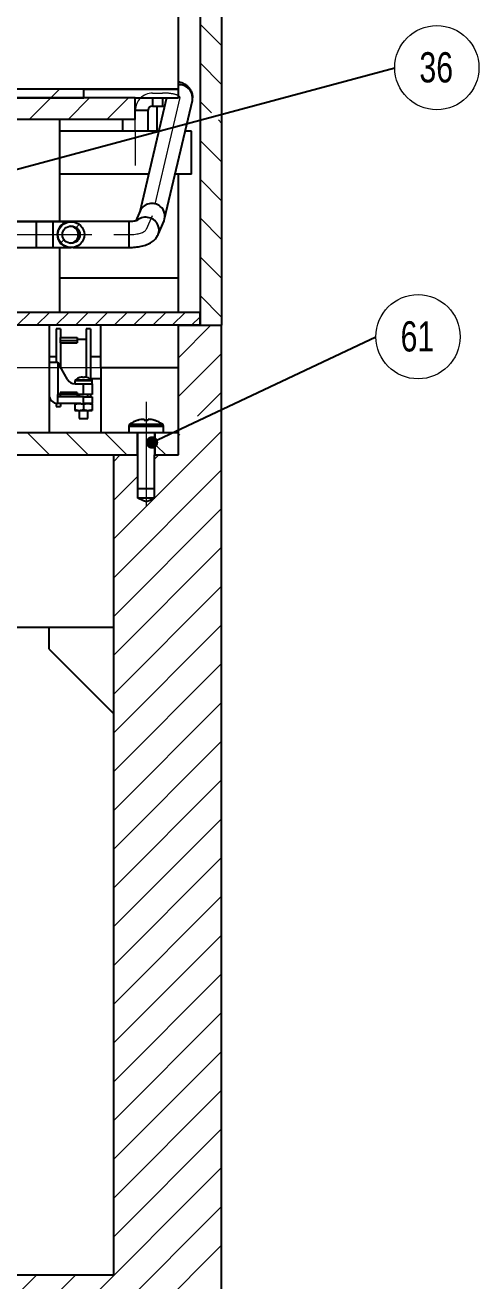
# Model space of a CAD drawing. Header units: millimetres. Extents: x 1 to 1186, y 0 to 838.
# Drawn here: x 640.8 to 693.4, y 112.6 to 258 of the extents above; entities that cross this region are included whole.
import ezdxf

# ---------------------------------------------------------------- set-up
doc = ezdxf.new("R2010")
doc.units = ezdxf.units.MM
doc.linetypes.add('CENTERX2', pattern=[20.32, 12.7, -2.54, 2.54, -2.54])
doc.styles.add('SLDTEXTSTYLE0', font='TXT', dxfattribs={"width": 0.75})
doc.dimstyles.new('SLDDIMSTYLE0', dxfattribs={"dimtxt": 0.18, "dimasz": 1.44, "dimexe": 0, "dimexo": 0.0625, "dimgap": 0, "dimtad": 0, "dimtih": 1, "dimtoh": 1, "dimdec": 0, "dimrnd": 1e-09, "dimzin": 0, "dimdsep": 46, "dimtxsty": 'Standard', "dimblk1": 'DOT', "dimblk2": 'DOT', "dimsah": 1, "dimcen": 0.09, "dimadec": 0, "dimazin": 0, "dimtfac": 1.44, "dimtdec": 0, "dimtofl": 0, "dimtmove": 0, "dimatfit": 3, "dimldrblk": 'DOT', "dimfxl": 0, "dimfrac": 2, "dimtolj": 1, "dimtzin": 0, "dimarcsym": 0})

# ---------------------------------------------------------------- blocks, each defined once
blk = doc.blocks.new('SW_HATCH_2')
at = {"color": 0, "linetype": 'Continuous', "lineweight": 18}
for p, q in [((-2.5, 154.89), (0, 152.39)), ((-2.5, 150.4), (0, 147.9)), ((-18.79, 147.35), (-19.79, 146.35)), ((-19.79, 146.35), (-22.29, 143.85)), ((-15.3, 146.35), (-17.8, 143.85)), ((-10.81, 146.35), (-13.31, 143.85)), ((-2.5, 145.91), (-1.18, 144.6)), ((-0.37, 143.78), (0, 143.41)), ((-2.5, 141.42), (0, 138.92)), ((-2.5, 136.93), (0, 134.43)), ((-2.5, 132.44), (0, 129.94)), ((-16.5, 131.68), (-16.86, 131.32)), ((-18.27, 129.91), (-18.63, 129.55)), ((-2.5, 127.95), (0, 125.45)), ((-2.5, 123.46), (0, 120.96)), ((-22.19, 121.5), (-23.69, 120)), ((-19.94, 121.5), (-21.44, 120)), ((-17.7, 121.5), (-19.2, 120)), ((-15.45, 121.5), (-16.95, 120)), ((-13.21, 121.5), (-14.71, 120)), ((-10.96, 121.5), (-12.46, 120)), ((-8.72, 121.5), (-10.22, 120)), ((-6.47, 121.5), (-7.97, 120)), ((-4.23, 121.5), (-5.73, 120)), ((-2.5, 120.98), (-3.48, 120)), ((-1.24, 120), (-5, 116.23)), ((-16.73, 117.98), (-16.73, 117.97)), ((0, 116.74), (-5, 111.74)), ((-17.99, 112.22), (-18.24, 111.97)), ((0, 112.25), (-2.78, 109.47)), ((0, 107.76), (-12.5, 95.26)), ((-22.55, 107.6), (-19.95, 105)), ((-18.06, 107.6), (-15.46, 105)), ((-13.57, 107.6), (-10.97, 105)), ((-4.88, 107.38), (-5, 107.25)), ((-11.75, 105), (-12.5, 104.24)), ((-7.26, 105), (-7.8, 104.46)), ((-7.58, 106.1), (-6.48, 105)), ((0, 103.27), (-12.5, 90.77)), ((-9.7, 102.55), (-12.5, 99.75)), ((0, 98.78), (-12.5, 86.28)), ((0, 94.29), (-12.5, 81.79)), ((0, 89.8), (-12.5, 77.3)), ((0, 85.31), (-12.5, 72.81)), ((0, 80.82), (-12.5, 68.32)), ((0, 76.33), (-12.5, 63.83)), ((0, 71.84), (-12.5, 59.34)), ((0, 67.35), (-12.5, 54.85)), ((0, 62.86), (-12.5, 50.36)), ((0, 58.37), (-12.5, 45.87)), ((0, 53.88), (-12.5, 41.38)), ((0, 49.39), (-12.5, 36.89)), ((0, 44.9), (-12.5, 32.4)), ((0, 40.41), (-12.5, 27.91)), ((0, 35.92), (-12.5, 23.42)), ((0, 31.43), (-12.5, 18.93)), ((0, 26.94), (-12.5, 14.44)), ((0, 22.45), (-22.46, 0)), ((0, 17.96), (-17.97, 0)), ((0, 13.47), (-13.48, 0)), ((-21.44, 10), (-31.44, 0)), ((-16.95, 10), (-26.95, 0))]:
    blk.add_line(p, q, dxfattribs=at)
blk = doc.blocks.new('SW_NOTE_0_24')
at = {"color": 0, "linetype": 'Continuous', "lineweight": 0}
blk.add_circle((4.88, 0), 4.88, dxfattribs=at)
at = {"color": 0, "linetype": 'Continuous', "lineweight": 0, "insert": (4.81, 1.79), "char_height": 3.5, "attachment_point": 2, "style": 'SLDTEXTSTYLE0'}
blk.add_mtext('61', dxfattribs=at)
blk = doc.blocks.new('_Dot')
at = {"color": 0, "linetype": 'ByBlock', "lineweight": -2}
blk.add_line((-0.5, 0), (-1, 0), dxfattribs=at)
at = {"color": 0, "linetype": 'ByBlock', "const_width": 0.5}
blk.add_lwpolyline([(-0.25, 0, 1), (0.25, 0, 1)], format="xyb", close=True, dxfattribs=at)
blk = doc.blocks.new('SW_NOTE_0_29')
at = {"color": 0, "linetype": 'Continuous', "lineweight": 0}
blk.add_circle((4.88, 0), 4.88, dxfattribs=at)
at = {"color": 0, "linetype": 'Continuous', "lineweight": 0, "insert": (4.81, 1.79), "char_height": 3.5, "attachment_point": 2, "style": 'SLDTEXTSTYLE0'}
blk.add_mtext('36', dxfattribs=at)

msp = doc.modelspace()

# ---------------------------------------------------------------- linework, layer by layer
at = {"color": 7, "linetype": 'Continuous', "lineweight": 25}
for p, q in [((658.62, 250.62), (658.62, 273.62)), ((661.12, 270.77), (661.12, 223.27)), ((663.62, 270.77), (663.62, 223.27)), ((658.62, 250.62), (588.62, 250.62)), ((647.67, 249.62), (647.67, 250.62)), ((647.67, 250.62), (658.62, 250.62)), ((658.62, 249.62), (658.62, 250.62)), ((653.62, 249.62), (593.62, 249.62)), ((599.56, 249.62), (647.67, 249.62)), ((653.62, 247.12), (653.62, 249.62)), ((653.62, 249.62), (658.62, 249.62)), ((657.22, 249.62), (654.14, 236.43)), ((655.62, 249.62), (655.62, 248.67)), ((656.77, 249.62), (656.77, 248.67)), ((657.02, 235.6), (660.23, 249.32)), ((653.62, 248.17), (655.12, 248.17)), ((655.12, 245.77), (655.12, 248.17)), ((655.62, 248.67), (656.77, 248.67)), ((656.12, 248.67), (656.12, 245.77)), ((656.77, 248.67), (656.99, 248.66)), ((653.62, 247.12), (593.62, 247.12)), ((644.87, 235.29), (644.87, 247.12)), ((652.12, 247.12), (652.12, 245.77)), ((656.32, 245.77), (644.87, 245.77)), ((660.12, 245.77), (659.4, 245.77)), ((660.12, 240.77), (660.12, 245.77)), ((655.15, 240.77), (644.87, 240.77)), ((660.12, 240.77), (658.23, 240.77)), ((658.62, 228.77), (658.62, 240.77)), ((654.18, 236.54), (653.68, 235.37)), ((652.92, 235.29), (637.89, 235.29)), ((642.18, 235.27), (637.89, 235.27)), ((644.08, 235.27), (642.18, 235.27)), ((642.18, 232.27), (642.18, 235.27)), ((646.03, 235.27), (644.08, 235.27)), ((644.08, 232.27), (644.08, 235.27)), ((646.18, 235.27), (646.03, 235.27)), ((652.92, 233.79), (652.92, 235.29)), ((656.26, 233.78), (656.95, 235.37)), ((652.92, 232.29), (652.92, 233.79)), ((637.89, 232.27), (642.18, 232.27)), ((642.18, 232.27), (644.08, 232.27)), ((644.08, 232.27), (646.03, 232.27)), ((644.87, 224.77), (644.87, 232.27)), ((646.03, 232.27), (646.18, 232.27)), ((646.42, 232.29), (652.92, 232.29)), ((644.87, 228.77), (658.62, 228.77)), ((644.87, 228.77), (658.62, 228.77)), ((658.62, 224.77), (658.62, 228.77)), ((661.12, 224.77), (626.94, 224.77)), ((661.12, 223.27), (661.12, 224.77)), ((661.12, 223.27), (586.12, 223.27)), ((643.62, 223.27), (643.62, 210.87)), ((644.94, 222.87), (644.44, 222.87)), ((644.44, 222.87), (644.44, 219.02)), ((644.94, 222.87), (644.94, 221.87)), ((648.44, 222.87), (647.94, 222.87)), ((647.94, 222.87), (647.94, 218.37)), ((648.44, 222.87), (648.44, 218.37)), ((649.62, 218.37), (649.62, 223.27)), ((658.62, 218.37), (658.62, 223.27)), ((658.62, 208.27), (658.62, 223.27)), ((658.62, 223.27), (663.62, 223.27)), ((661.12, 223.27), (663.62, 223.27)), ((663.62, 103.27), (663.62, 223.27)), ((644.89, 221.86), (644.89, 221.5)), ((644.89, 221.5), (644.89, 221.25)), ((644.89, 221.5), (646.89, 221.5)), ((644.89, 221.25), (646.89, 221.25)), ((644.94, 221.87), (646.89, 221.87)), ((644.94, 221.25), (644.94, 218.37)), ((646.89, 221.87), (646.89, 221.5)), ((647.94, 221.62), (646.89, 221.62)), ((646.89, 221.5), (646.89, 221.25)), ((644.44, 219.62), (643.62, 219.62)), ((649.62, 219.62), (648.44, 219.62)), ((643.62, 219.02), (644.62, 219.02)), ((644.62, 219.02), (644.62, 215.26)), ((645.77, 216.98), (644.7, 218.84)), ((647.94, 218.37), (647.94, 217.24)), ((648.44, 218.37), (648.44, 217.12)), ((649.62, 218.37), (649.62, 210.87)), ((649.62, 218.37), (658.62, 218.37)), ((658.62, 218.37), (658.62, 218.37)), ((646.62, 216.87), (646.62, 216.48)), ((646.62, 216.87), (648.62, 216.87)), ((646.67, 216.96), (648.57, 216.96)), ((647.2, 217.22), (647.2, 217.22)), ((647.5, 217.27), (647.5, 217.22)), ((647.73, 217.22), (647.74, 217.27)), ((648.04, 217.22), (648.03, 217.22)), ((648.44, 217.12), (649.62, 217.12)), ((648.62, 216.48), (648.62, 216.87)), ((644.89, 215.26), (644.62, 215.26)), ((644.62, 214.97), (644.62, 215.26)), ((646.89, 215.49), (644.89, 215.49)), ((644.89, 215.49), (644.89, 215.24)), ((646.89, 215.24), (644.89, 215.24)), ((644.89, 215.24), (644.89, 214.97)), ((646.64, 216.48), (647.62, 216.48)), ((646.89, 215.49), (646.89, 215.24)), ((647.62, 215.26), (646.89, 215.26)), ((646.89, 215.24), (646.89, 214.97)), ((647.12, 215.26), (647.12, 214.97)), ((647.62, 216.48), (648.62, 216.48)), ((647.62, 215.26), (647.62, 216.48)), ((647.62, 216.48), (648.62, 216.48)), ((648.62, 215.26), (647.62, 215.26)), ((648.12, 214.97), (648.12, 215.26)), ((648.44, 215.26), (648.44, 214.97)), ((648.62, 216.48), (648.62, 215.26)), ((644.44, 214.23), (644.44, 213.87)), ((644.44, 213.87), (644.94, 213.87)), ((644.62, 214.22), (644.62, 214.97)), ((647.62, 214.97), (644.62, 214.97)), ((647.35, 214.22), (644.62, 214.22)), ((644.94, 214.22), (644.94, 213.87)), ((646.62, 214.13), (647.12, 214.22)), ((646.62, 214.13), (646.62, 213.51)), ((646.89, 215.12), (647.12, 215.12)), ((647.62, 214.22), (647.62, 214.97)), ((647.62, 214.97), (648.62, 214.97)), ((648.12, 214.22), (647.62, 214.22)), ((647.62, 214.13), (648.12, 214.22)), ((648.12, 214.22), (647.62, 214.22)), ((647.62, 214.13), (647.62, 213.51)), ((648.62, 214.22), (648.12, 214.22)), ((648.62, 214.97), (648.62, 214.22)), ((648.62, 214.13), (648.62, 213.51)), ((646.62, 213.51), (647.12, 213.42)), ((646.62, 213.42), (647.12, 213.42)), ((647.12, 213.42), (647.12, 212.48)), ((647.12, 213.42), (648.12, 213.42)), ((647.12, 212.48), (648.12, 212.48)), ((647.62, 213.51), (648.12, 213.42)), ((648.12, 212.48), (648.12, 213.42)), ((648.12, 213.42), (648.62, 213.42)), ((654.64, 212.4), (654.65, 212.26)), ((655.09, 212.26), (655.1, 212.4)), ((652.87, 211.61), (652.87, 210.87)), ((652.87, 211.61), (656.87, 211.61)), ((652.97, 211.81), (656.77, 211.81)), ((653.89, 212.26), (653.89, 212.27)), ((655.85, 212.27), (655.84, 212.26)), ((656.87, 210.87), (656.87, 211.61)), ((615.62, 210.87), (652.89, 210.87)), ((652.89, 210.87), (656.85, 210.87)), ((653.86, 208.27), (653.86, 210.87)), ((653.87, 210.87), (653.87, 208.27)), ((655.87, 208.27), (655.87, 210.87)), ((655.87, 210.87), (655.87, 208.27)), ((656.85, 210.87), (658.62, 210.87)), ((658.62, 208.27), (658.62, 210.87)), ((615.62, 208.27), (653.86, 208.27)), ((651.12, 113.27), (651.12, 208.27)), ((651.12, 208.27), (653.9, 208.27)), ((653.91, 208.26), (653.9, 208.27)), ((653.91, 203.27), (653.91, 208.26)), ((655.84, 208.27), (655.82, 208.26)), ((655.82, 208.26), (655.82, 203.27)), ((655.84, 208.27), (658.62, 208.27)), ((655.87, 208.27), (658.62, 208.27)), ((653.91, 204.37), (655.82, 204.37)), ((655.82, 203.27), (653.91, 203.27)), ((651.12, 188.27), (609.62, 188.27)), ((643.62, 185.77), (643.62, 188.27)), ((643.62, 185.77), (651.12, 178.27)), ((651.12, 113.27), (596.12, 113.27))]:
    msp.add_line(p, q, dxfattribs=at)
at = {"color": 7, "linetype": 'CENTERX2', "lineweight": 18}
for p, q in [((655.62, 250.17), (656.77, 250.17)), ((658.77, 249.66), (655.57, 235.96)), ((653.62, 245.77), (653.62, 248.17)), ((653.62, 245.77), (653.62, 241.77)), ((655.57, 235.96), (654.88, 234.38)), ((635.89, 233.79), (652.92, 233.79)), ((638.87, 218.37), (654.37, 218.37)), ((654.87, 214.4), (654.87, 202.37))]:
    msp.add_line(p, q, dxfattribs=at)
at = {"color": 7, "linetype": 'Continuous', "lineweight": 25, "flags": 128}
for points in [[(660.23, 249.32), (660.26, 249.64), (660.18, 250.14)], [(655.82, 203.27), (655.67, 203.18), (655.24, 202.96), (654.99, 202.86), (654.8, 202.85), (654.55, 202.93), (653.91, 203.27)]]:
    msp.add_lwpolyline(points, dxfattribs=at)
at = {"color": 7, "linetype": 'CENTERX2', "lineweight": 18}
msp.add_arc((655.62, 248.17), 2, 90, 180, dxfattribs=at)
at = {"color": 7, "linetype": 'Continuous', "lineweight": 25}
for centre, radius, start, end in [((658.75, 249.6), 1.52, 20.8295, 95.0054), ((655.62, 248.17), 0.5, 90, 180), ((654.83, 234.24), 1.55, 21.1604, 129.1418), ((646.06, 233.77), 1.5, 90.9111, 269.0889), ((646.02, 233.77), 1, 275.1575, 84.8425), ((655.04, 234.31), 1.33, 336.8349, 21.8047), ((645.57, 219.34), 1, 198.5217, 210), ((646.64, 217.48), 1, 210, 270), ((646.74, 216.87), 0.12, 126.4837, 180), ((647.62, 215.68), 1.6, 105.1478, 126.4837), ((647.62, 215.67), 1.61, 94.2482, 104.9913), ((647.62, 215.4), 1.82, 86.4098, 93.5902), ((647.62, 215.67), 1.61, 75.0087, 85.7518), ((647.62, 215.68), 1.6, 53.5163, 74.8522), ((648.5, 216.87), 0.12, 0, 53.5163), ((644.62, 215.22), 1, 180, 270), ((654.87, 209.15), 3.26, 94.0566, 107.3677), ((654.87, 209.15), 3.26, 72.6323, 85.9434), ((653.11, 211.61), 0.24, 125.783, 180), ((654.87, 209.17), 3.25, 107.5282, 125.783), ((654.87, 208.38), 3.88, 86.7874, 93.2126), ((654.87, 209.17), 3.25, 54.217, 72.4718), ((656.63, 211.61), 0.24, 0, 54.217)]:
    msp.add_arc(centre, radius, start, end, dxfattribs=at)
at = {"color": 7, "linetype": 'CENTERX2', "lineweight": 18}
for centre, major_axis, ratio, start_param, end_param in [((656.77, 249.69), (-2, 0), 0.239304, 3.085787, 4.712389), ((652.92, 234.48), (1.99, 0), 0.350478, 4.712389, 6.132816)]:
    msp.add_ellipse(centre, major_axis=major_axis, ratio=ratio, start_param=start_param, end_param=end_param, dxfattribs=at)
at = {"color": 7, "linetype": 'Continuous', "lineweight": 25}
for start_param, end_param in [(1.188471, 3.056478), (6.198071, 7.471656)]:
    msp.add_ellipse((655.57, 235.96), major_axis=(1.42, -0.47), ratio=0.952325, start_param=start_param, end_param=end_param, dxfattribs=at)
for major_axis in [(-1.53, 0), (-1.02, 0)]:
    msp.add_ellipse((646.18, 233.77), major_axis=major_axis, ratio=0.979206, dxfattribs=at)
for points, knots in [([(660.23, 249.32), (660.25, 249.49), (660.3, 249.81), (660.18, 250.28), (659.97, 250.66), (659.69, 250.96), (659.37, 251.18), (659.02, 251.35), (658.76, 251.42), (658.62, 251.46)], [0, 0, 0, 0, 0.1535998, 0.3056033, 0.4405658, 0.5685475, 0.6986976, 0.844193, 1, 1, 1, 1]), ([(653.87, 235.42), (653.87, 235.42), (653.86, 235.42), (653.75, 235.38), (653.56, 235.34), (653.28, 235.3), (653.04, 235.29), (652.92, 235.29)], [0, 0, 0, 0, 0.139354, 0.303346, 0.498395, 0.734849, 1, 1, 1, 1]), ([(652.92, 232.29), (653.04, 232.29), (653.4, 232.3), (653.99, 232.36), (654.67, 232.51), (655.24, 232.73), (655.7, 233.03), (656.04, 233.37), (656.19, 233.65), (656.26, 233.78)], [0, 0, 0, 0, 0.08739, 0.253773, 0.426687, 0.617793, 0.758191, 0.882484, 1, 1, 1, 1]), ([(646.62, 214.13), (646.62, 214.14), (646.62, 214.2), (646.62, 214.21), (646.62, 214.22)], [0, 0, 0, 0, 0.257551, 1, 1, 1, 1]), ([(647.12, 214.22), (647.13, 214.22), (647.3, 214.22), (647.46, 214.17), (647.62, 214.13)], [0, 0, 0, 0, 0.070108, 1, 1, 1, 1]), ([(648.12, 214.22), (648.13, 214.22), (648.3, 214.22), (648.46, 214.17), (648.62, 214.13)], [0, 0, 0, 0, 0.0701083, 1, 1, 1, 1]), ([(648.62, 214.13), (648.62, 214.14), (648.62, 214.2), (648.62, 214.21), (648.62, 214.22)], [0, 0, 0, 0, 0.257551, 1, 1, 1, 1]), ([(646.62, 213.51), (646.62, 213.5), (646.62, 213.44), (646.62, 213.43), (646.62, 213.42)], [0, 0, 0, 0, 0.2575513, 1, 1, 1, 1]), ([(647.12, 213.42), (647.13, 213.42), (647.3, 213.42), (647.46, 213.47), (647.62, 213.51)], [0, 0, 0, 0, 0.070108, 1, 1, 1, 1]), ([(648.12, 213.42), (648.13, 213.42), (648.3, 213.42), (648.46, 213.47), (648.62, 213.51)], [0, 0, 0, 0, 0.0701083, 1, 1, 1, 1]), ([(648.62, 213.51), (648.62, 213.5), (648.62, 213.44), (648.62, 213.43), (648.62, 213.42)], [0, 0, 0, 0, 0.2575513, 1, 1, 1, 1])]:
    msp.add_open_spline(points, degree=3, knots=knots, dxfattribs=at)

# ---------------------------------------------------------------- block references
at = {"color": 7, "linetype": 'Continuous', "lineweight": 18}
msp.add_blockref('SW_HATCH_2', (663.62, 103.27), dxfattribs=at)
at = {"color": 7, "linetype": 'Continuous', "lineweight": 0}
for name, p in [('SW_NOTE_0_29', (683.69, 253.11)), ('SW_NOTE_0_24', (681.51, 221.95))]:
    msp.add_blockref(name, p, dxfattribs=at)

# ---------------------------------------------------------------- leaders
for points in [[(625.62, 237.51), (683.69, 253.11)], [(655.55, 209.7), (681.51, 221.95)]]:
    msp.add_leader(points, dimstyle='SLDDIMSTYLE0', dxfattribs=at)

doc.saveas('drawing.dxf')
